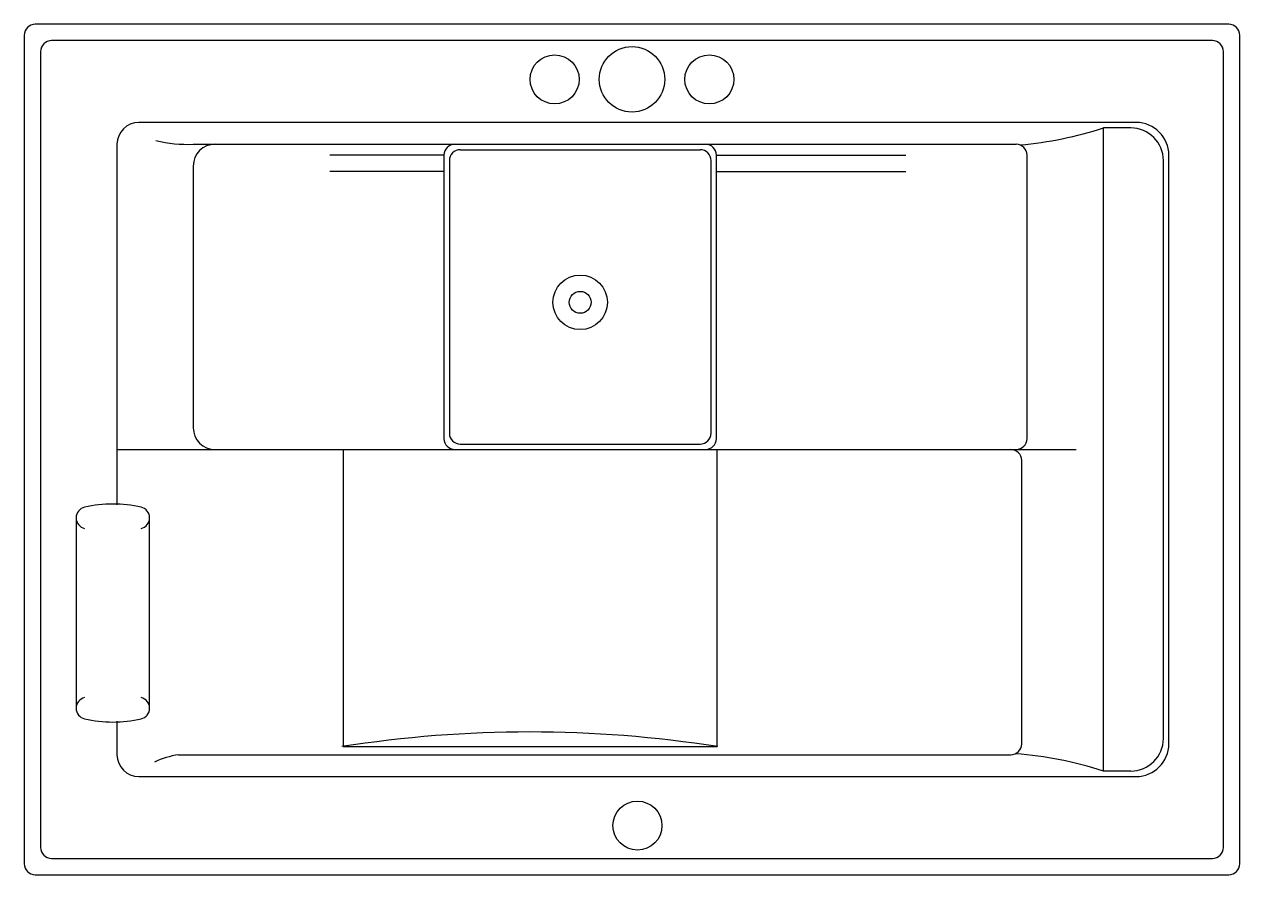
# Model space of a CAD drawing. Extents: x -1.12 to 1.12, y -1.56 to 0.
import ezdxf

# ---------------------------------------------------------------- set-up
doc = ezdxf.new("R2010")
doc.units = 0
doc.header["$LTSCALE"] = 10
doc.layers.get('0').update_dxf_attribs({"linetype": 'CONTINUOUS'})

msp = doc.modelspace()

# ---------------------------------------------------------------- linework, layer by layer
at = {"color": 0}
for p, q in [((1.095, 0), (-1.095, 0)), ((-1.115, -0.02), (-1.115, -1.54)), ((1.115, -1.54), (1.115, -0.02)), ((1.065, -0.03), (-1.065, -0.03)), ((-1.085, -0.05), (-1.085, -1.51)), ((1.085, -1.51), (1.085, -0.05)), ((0.925, -0.18), (-0.905, -0.18)), ((0.865, -1.37), (0.865, -0.19)), ((0.915, -0.19), (0.865, -0.19)), ((-0.945, -0.22), (-0.945, -0.8816)), ((-0.805, -0.22), (0.705, -0.22)), ((-0.345, -0.24), (-0.5546, -0.24)), ((-0.345, -0.24), (-0.345, -0.76)), ((-0.315, -0.23), (0.125, -0.23)), ((0.155, -0.76), (0.155, -0.24)), ((0.155, -0.24), (0.5027, -0.24)), ((0.725, -0.76), (0.725, -0.24)), ((0.985, -1.32), (0.985, -0.24)), ((-0.805, -0.26), (-0.805, -0.74)), ((-0.335, -0.25), (-0.335, -0.75)), ((0.145, -0.75), (0.145, -0.25)), ((0.975, -1.31), (0.975, -0.25)), ((-0.345, -0.27), (-0.5546, -0.27)), ((0.155, -0.27), (0.5027, -0.27)), ((-0.945, -0.78), (0.815, -0.78)), ((-0.53, -0.78), (-0.53, -1.325)), ((-0.315, -0.77), (0.125, -0.77)), ((0.1562, -1.325), (0.1562, -0.78)), ((0.715, -1.32), (0.715, -0.8)), ((-1.02, -0.9054), (-1.02, -1.2546)), ((-0.945, -1.2784), (-0.945, -1.34)), ((-0.53, -1.325), (0.1562, -1.325)), ((-0.832, -1.34), (0.695, -1.34)), ((-0.905, -1.38), (0.925, -1.38)), ((0.915, -1.37), (0.865, -1.37)), ((-1.065, -1.53), (1.065, -1.53)), ((-1.095, -1.56), (1.095, -1.56))]:
    msp.add_line(p, q, dxfattribs=at)
msp.add_lwpolyline([(-1.0045, -1.2351, 0.349719), (-1.02, -1.2546, 0.349719), (-1.0045, -1.2741, 0.113026), (-0.9005, -1.2741, 0.349719), (-0.885, -1.2546), (-0.885, -1.08), (-0.885, -0.9054, 0.349719), (-0.9005, -0.8859, 0.113026), (-1.0045, -0.8859, 0.349719), (-1.02, -0.9054, 0.349719), (-1.0045, -0.9249)], format="xyb", dxfattribs=at)
for centre, radius in [((0, -0.101), 0.06), ((-0.1419, -0.101), 0.045), ((0.1419, -0.101), 0.045), ((-0.095, -0.51), 0.05), ((-0.095, -0.51), 0.02), ((0.01, -1.47), 0.045)]:
    msp.add_circle(centre, radius, dxfattribs=at)
for centre, radius, start, end in [((-1.095, -0.02), 0.02, 90, 180), ((1.095, -0.02), 0.02, 0, 90), ((-1.065, -0.05), 0.02, 90, 180), ((1.065, -0.05), 0.02, 0, 90), ((-0.905, -0.22), 0.04, 90, 180), ((0.6479, 0.4817), 0.7059, 275.2212, 287.9153), ((0.915, -0.25), 0.06, 0, 90), ((0.925, -0.24), 0.06, 0, 90), ((-0.8147, 0.0411), 0.2613, 256.9288, 272.1236), ((-0.765, -0.26), 0.04, 90, 180), ((-0.325, -0.24), 0.02, 90, 180), ((0.135, -0.24), 0.02, 0, 90), ((0.705, -0.24), 0.02, 0, 90), ((-0.315, -0.25), 0.02, 90, 180), ((0.125, -0.25), 0.02, 0, 90), ((-0.765, -0.74), 0.04, 180, 270), ((-0.315, -0.75), 0.02, 180, 270), ((0.125, -0.75), 0.02, 270, 0), ((-0.325, -0.76), 0.02, 180, 270), ((0.135, -0.76), 0.02, 270, 0), ((0.695, -0.8), 0.02, 0, 90), ((0.705, -0.76), 0.02, 270, 0), ((-0.905, -0.9054), 0.02, 282.8971, 0), ((-0.905, -1.2546), 0.02, 360, 77.1029), ((-0.1875, -3.5182), 2.22, 81.064, 98.936), ((0.915, -1.31), 0.06, 270, 0), ((0.695, -1.32), 0.02, 270, 0), ((0.6479, -2.0417), 0.7059, 72.0847, 85.4588), ((0.925, -1.32), 0.06, 270, 0), ((-0.905, -1.34), 0.04, 180, 270), ((-0.806, -1.5041), 0.1662, 99.0167, 115.0112), ((-1.065, -1.51), 0.02, 180, 270), ((1.065, -1.51), 0.02, 270, 0), ((-1.095, -1.54), 0.02, 180, 270), ((1.095, -1.54), 0.02, 270, 0)]:
    msp.add_arc(centre, radius, start, end, dxfattribs=at)

doc.saveas('drawing.dxf')
